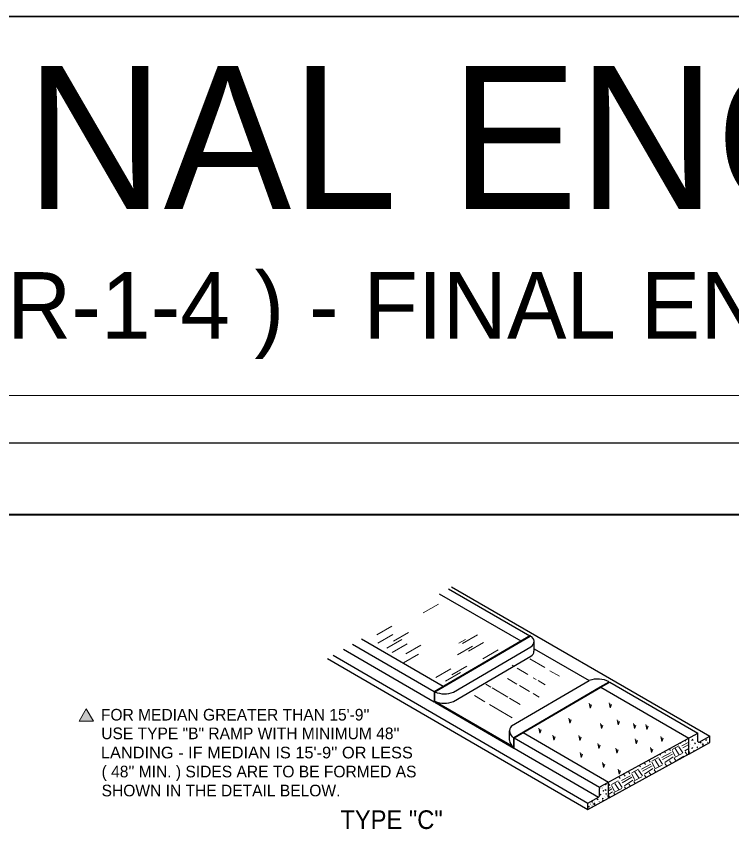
# Model space of a CAD drawing. Extents: x 1190 to 1565, y -209 to 70.
# Drawn here: x 1393.2 to 1468.3, y -16.1 to 70.2 of the extents above; entities that cross this region are included whole.
import ezdxf
from ezdxf.enums import TextEntityAlignment as Align

# ---------------------------------------------------------------- set-up
doc = ezdxf.new("R2010")
doc.units = 0
doc.header["$LTSCALE"] = 0.49
doc.linetypes.add('LONG_DASHED', pattern=[7.5, 6, -1.5])
doc.layers.add('1', color=7, linetype='Continuous', lineweight=13)

msp = doc.modelspace()

# ---------------------------------------------------------------- hatches: boundary and pattern name
at = {"layer": '1'}
msp.add_hatch(color=256, dxfattribs=at).paths.add_polyline_path([(1400.5822, -2.5414), (1401.3217, -3.8223), (1399.8427, -3.8223)])

# ---------------------------------------------------------------- linework, layer by layer
for p, q in [((1197.6908, 30.387), (1557.7199, 30.387)), ((1435.9672, 7.5342), (1437.5687, 8.4692)), ((1431.0784, 5.2212), (1432.6799, 6.1561)), ((1431.1834, 4.3455), (1432.7849, 5.2804)), ((1432.8283, 4.5557), (1434.4299, 5.4907)), ((1440.0731, 4.3105), (1441.6747, 5.2454)), ((1432.1284, 3.8202), (1433.7299, 4.7551)), ((1439.7095, 4.3434), (1440.4147, 4.7551)), ((1440.7031, 3.5049), (1442.3047, 4.4399)), ((1432.6883, 3.3648), (1434.2899, 4.2997)), ((1434.1233, 3.2247), (1435.7249, 4.1597)), ((1439.5482, 3.1197), (1441.1497, 4.0547)), ((1442.2184, 2.7219), (1443.8199, 3.6568)), ((1433.8783, 2.2791), (1435.4799, 3.214)), ((1447.1725, 2.7182), (1448.7244, 1.7937)), ((1438.9532, 1.0182), (1440.5547, 1.9532)), ((1445.2999, 2.0573), (1445.4735, 1.9539)), ((1445.8337, 1.7393), (1446.9559, 1.0709)), ((1437.2732, 0.738), (1438.8747, 1.6729)), ((1438.2882, 0.3527), (1439.8897, 1.2877)), ((1449.2782, 1.4639), (1450.2632, 0.8772)), ((1442.5459, 0.0601), (1443.0627, -0.2477)), ((1444.8222, 0.6484), (1445.8057, 0.0626)), ((1447.5244, 0.7322), (1447.8287, 0.5511)), ((1448.0502, 0.4191), (1448.7707, -0.0101)), ((1437.1279, -1.8156), (1437.1279, -0.7162)), ((1437.1904, -1.8516), (1437.1904, -0.7525)), ((1443.2014, -0.3304), (1444.8361, -1.3041)), ((1446.0832, -0.1027), (1447.1361, -0.7298)), ((1441.3439, -1.1391), (1442.4382, -1.7908)), ((1445.0162, -1.4114), (1446.1384, -2.0798)), ((1447.4964, -0.9445), (1448.1315, -1.3228)), ((1442.9372, -2.0882), (1445.2924, -3.4911)), ((1453.5297, -2.4221), (1453.6347, -2.1068)), ((1455.6298, -2.3871), (1455.7347, -2.0718)), ((1451.3814, -4.0222), (1451.4864, -3.707)), ((1454.7364, -4.5817), (1454.8414, -4.2665)), ((1456.4863, -4.1964), (1456.5913, -3.8812)), ((1458.1836, -4.5587), (1458.2886, -4.2435)), ((1448.2616, -5.0721), (1448.3666, -4.7568)), ((1459.4688, -4.6591), (1459.5738, -4.3438)), ((1449.7039, -5.7941), (1449.8089, -5.4788)), ((1452.4532, -5.8407), (1452.5582, -5.5255)), ((1458.3763, -6.1928), (1458.4813, -5.8776)), ((1461.0535, -5.9247), (1461.1585, -5.6094)), ((1464.8, -5.3533), (1464.804, -5.3522)), ((1454.4568, -6.6801), (1454.5618, -6.3648)), ((1456.3463, -7.1736), (1456.4513, -6.8583)), ((1459.9862, -7.1035), (1460.0912, -6.7882)), ((1452.6014, -7.6288), (1452.7064, -7.3136)), ((1463.8572, -7.0571), (1463.865, -7.0544)), ((1454.9463, -8.6796), (1455.0513, -8.3643)), ((1456.5913, -9.3801), (1456.6963, -9.0648)), ((1455.3854, -11.7031), (1455.4006, -11.7131)), ((1455.3982, -11.5927), (1455.4006, -11.5943))]:
    msp.add_line(p, q, dxfattribs=at)
at = {"layer": '1', "lineweight": 40}
msp.add_line((1227.6928, 17.8859), (1552.7192, 17.8859), dxfattribs=at)
at = {"layer": '1', "lineweight": 25}
for p, q in [((1437.6561, 9.5299), (1446.2026, 4.5874)), ((1438.6053, 10.0784), (1447.1465, 5.1391)), ((1438.9357, 10.2692), (1466.0503, -5.4122)), ((1437.1279, -0.716), (1447.2392, 5.1932)), ((1429.4878, 4.8106), (1438.0624, -0.1698)), ((1437.1904, -0.7525), (1447.2094, 5.1028)), ((1447.6032, 3.5277), (1447.6032, 4.5177)), ((1427.5955, 3.7172), (1437.1279, -1.8156)), ((1428.5406, 4.2633), (1437.1279, -0.7162)), ((1439.1281, -0.7774), (1447.2609, 3.9757)), ((1447.6032, 3.7777), (1453.401, 0.4247)), ((1425.9189, 2.7485), (1453.2567, -13.1187)), ((1426.5011, 3.0849), (1453.2567, -12.4444)), ((1439.1305, -1.7659), (1447.2515, 2.9802)), ((1445.2525, -4.3375), (1453.4009, 0.4247)), ((1455.5513, 0.2717), (1464.8072, -5.0937)), ((1454.6134, -0.2765), (1463.8471, -5.6163)), ((1437.1928, -1.741), (1445.4648, -6.5422)), ((1437.1928, -1.8532), (1445.4648, -6.6545)), ((1445.0324, -5.8462), (1445.0324, -4.8631)), ((1446.4633, -5.0396), (1455.4298, -10.2438)), ((1454.5796, -10.7112), (1464.7921, -5.0926)), ((1464.8162, -5.9808), (1464.8162, -5.105)), ((1445.4648, -6.6545), (1445.4648, -5.5634)), ((1445.5161, -5.5932), (1454.4606, -10.7847)), ((1445.5161, -6.6842), (1445.5161, -5.5932)), ((1463.8471, -7.2961), (1463.8471, -5.6163)), ((1464.9289, -6.0287), (1466.0503, -5.4122)), ((1466.0503, -6.0847), (1466.0503, -5.4122)), ((1445.5161, -6.6842), (1454.3794, -11.8287)), ((1463.8471, -7.2962), (1466.0503, -6.0847)), ((1455.4763, -11.904), (1463.8813, -7.2831)), ((1455.4298, -11.9239), (1455.4298, -10.2438)), ((1454.4606, -11.6834), (1454.4606, -10.9142)), ((1453.2567, -12.4444), (1454.3781, -11.8279)), ((1453.2567, -13.1187), (1455.4298, -11.9239)), ((1453.2567, -13.1187), (1453.2567, -12.4444))]:
    msp.add_line(p, q, dxfattribs=at)
at = {"layer": '1', "linetype": 'LONG_DASHED'}
for p, q in [((1463.4616, -5.8246), (1463.5437, -5.9347)), ((1461.8005, -6.7385), (1461.9198, -6.9209)), ((1462.7971, -6.4144), (1462.1025, -6.8154)), ((1462.4372, -6.7197), (1462.8536, -7.3565)), ((1462.8238, -6.5452), (1463.2192, -7.1455)), ((1462.952, -6.105), (1463.0107, -6.1935)), ((1463.1374, -6.4128), (1463.8445, -6.0401)), ((1463.2274, -6.6533), (1463.8451, -6.2967)), ((1463.454, -6.9612), (1463.8458, -6.6911)), ((1460.6769, -7.6384), (1459.9824, -8.0394)), ((1460.8039, -7.2868), (1460.8907, -7.4176)), ((1461.0172, -7.6369), (1461.9888, -7.1247)), ((1461.1073, -7.8773), (1462.1308, -7.2864)), ((1461.311, -7.0078), (1461.4235, -7.1587)), ((1461.3338, -8.1852), (1462.2054, -7.5846)), ((1462.1082, -6.9096), (1462.4092, -7.5156)), ((1462.3264, -7.7096), (1462.5297, -8.0204)), ((1463.1671, -7.2242), (1462.3418, -7.652)), ((1463.3359, -7.5166), (1462.6414, -7.9176)), ((1463.4595, -7.0553), (1463.6802, -7.3878)), ((1458.6558, -8.4688), (1458.7706, -8.6416)), ((1458.8972, -8.8609), (1459.8687, -8.3488)), ((1458.9872, -9.1014), (1460.0107, -8.5105)), ((1459.1605, -8.1911), (1459.3034, -8.3827)), ((1459.6527, -7.9202), (1459.7997, -8.1449)), ((1459.9881, -8.1336), (1460.2892, -8.7396)), ((1461.047, -8.4482), (1460.2217, -8.876)), ((1460.317, -7.9437), (1460.7335, -8.5806)), ((1460.7037, -7.7692), (1461.099, -8.3695)), ((1461.3394, -8.2794), (1461.5317, -8.5691)), ((1461.8147, -8.005), (1462.0307, -8.2948)), ((1457.01, -9.3743), (1457.1833, -9.6067)), ((1457.505, -9.102), (1457.6796, -9.369)), ((1458.5568, -8.8625), (1457.8623, -9.2635)), ((1457.868, -9.3577), (1458.1691, -9.9637)), ((1458.1969, -9.1677), (1458.6134, -9.8046)), ((1458.5837, -8.9932), (1458.9789, -9.5936)), ((1459.2137, -9.4093), (1460.0853, -8.8086)), ((1459.6946, -9.2291), (1459.8797, -9.4773)), ((1460.2063, -8.9336), (1460.3815, -9.2015)), ((1456.4367, -10.0865), (1455.7422, -10.4875)), ((1456.4636, -10.2173), (1456.8588, -10.8176)), ((1456.5077, -9.6508), (1456.6504, -9.8657)), ((1456.7771, -10.085), (1457.7486, -9.5728)), ((1456.8671, -10.3254), (1457.8906, -9.7345)), ((1457.0937, -10.6333), (1457.9652, -10.0327)), ((1458.0863, -10.1577), (1458.2332, -10.3826)), ((1458.9269, -9.6723), (1458.1017, -10.1001)), ((1459.2193, -9.5034), (1459.3832, -9.7503)), ((1455.4298, -10.3946), (1455.5595, -10.593)), ((1455.4298, -10.9017), (1455.6285, -10.7969)), ((1455.4298, -11.1553), (1455.7705, -10.9586)), ((1455.7479, -10.5817), (1456.049, -11.1877)), ((1456.8068, -10.8963), (1455.9816, -11.3241)), ((1456.0768, -10.3918), (1456.4933, -11.0287)), ((1457.0992, -10.7275), (1457.2347, -10.9316)), ((1457.5745, -10.4531), (1457.7287, -10.6599)), ((1455.4298, -11.5429), (1455.8452, -11.2567)), ((1455.4543, -11.6772), (1455.5777, -11.8426)), ((1455.9661, -11.3817), (1456.0851, -11.5637))]:
    msp.add_line(p, q, dxfattribs=at)
at = {"layer": '1', "lineweight": 35}
msp.add_lwpolyline([(1190.3333, -208.5387), (1565.3459, -208.5387), (1565.3459, 70.1865), (1190.3333, 70.1865)], close=True, dxfattribs=at)
at = {"layer": '1', "lineweight": 25}
for points in [[(1212.6923, -194.6306), (1212.6923, 25.387), (1557.7199, 25.387)], [(1445.4648, -5.5634), (1454.562, -0.2468), (1455.4991, 0.3008)], [(1445.5161, -5.5932), (1454.6134, -0.2765), (1455.5513, 0.2717)]]:
    msp.add_lwpolyline(points, dxfattribs=at)
at = {"layer": '1'}
msp.add_lwpolyline([(1400.5822, -2.5414), (1401.3217, -3.8223), (1399.8427, -3.8223)], close=True, dxfattribs=at)
for points in [[(1453.3898, -1.9317), (1453.4947, -2.4571), (1453.4947, -2.0368)], [(1455.4897, -1.8967), (1455.5947, -2.4221), (1455.5947, -2.0017)], [(1451.2414, -3.5318), (1451.3464, -4.0572), (1451.3464, -3.6369)], [(1454.5964, -4.0913), (1454.7014, -4.6167), (1454.7014, -4.1964)], [(1456.3463, -3.7061), (1456.4513, -4.2314), (1456.4513, -3.8111)], [(1458.0436, -4.0684), (1458.1486, -4.5938), (1458.1486, -4.1734)], [(1459.3287, -4.1687), (1459.4337, -4.6941), (1459.4337, -4.2737)], [(1448.1216, -4.5817), (1448.2266, -5.1071), (1448.2266, -4.6867)], [(1449.5639, -5.3037), (1449.6689, -5.8291), (1449.6689, -5.4087)], [(1452.3132, -5.3503), (1452.4182, -5.8758), (1452.4182, -5.4554)], [(1458.2362, -5.7025), (1458.3412, -6.2278), (1458.3412, -5.8076)], [(1460.9135, -5.4343), (1461.0185, -5.9597), (1461.0185, -5.5394)], [(1464.2127, -5.7657), (1464.1827, -5.8694), (1464.3128, -5.8267), (1464.2669, -5.7596), (1464.2186, -5.7694)], [(1464.2392, -5.6312), (1464.2538, -5.6272), (1464.2544, -5.6273)], [(1464.5074, -5.2745), (1464.5026, -5.2912), (1464.6327, -5.2484), (1464.6118, -5.2177)], [(1464.7116, -5.4699), (1464.7007, -5.4804), (1464.7006, -5.481)], [(1464.804, -5.7862), (1464.8022, -5.8016), (1464.804, -5.8048)], [(1465.6636, -5.7749), (1465.6335, -5.8788), (1465.7327, -5.8461)], [(1465.7386, -5.8243), (1465.7129, -5.7869), (1465.6645, -5.7968)], [(1454.3168, -6.1897), (1454.4218, -6.7151), (1454.4218, -6.2947)], [(1456.2063, -6.6832), (1456.3113, -7.2086), (1456.3113, -6.7882)], [(1459.8462, -6.6131), (1459.9512, -7.1385), (1459.9512, -6.7182)], [(1463.8584, -6.8987), (1463.8705, -6.8953), (1463.871, -6.8955)], [(1463.9305, -6.5125), (1463.9451, -6.5084), (1463.9457, -6.5086)], [(1463.9946, -6.2662), (1464.0054, -6.2557), (1464.0055, -6.2551)], [(1464.2058, -6.6165), (1464.1757, -6.7203), (1464.275, -6.6877)], [(1464.2808, -6.6659), (1464.2552, -6.6286), (1464.2068, -6.6384)], [(1464.3508, -6.3538), (1464.3654, -6.3498), (1464.366, -6.3499)], [(1464.3739, -6.91), (1464.3847, -6.8994), (1464.3849, -6.8988)], [(1464.5466, -6.1913), (1464.5453, -6.1704), (1464.5457, -6.1522), (1464.5406, -6.1372), (1464.5328, -6.1237), (1464.5146, -6.1233), (1464.5058, -6.1392), (1464.5108, -6.1543), (1464.5063, -6.1713), (1464.5002, -6.1857), (1464.4983, -6.2012), (1464.5061, -6.2147), (1464.5227, -6.2123), (1464.5347, -6.2018)], [(1464.7864, -6.6147), (1464.7852, -6.5938), (1464.7855, -6.5756), (1464.7805, -6.5605), (1464.7727, -6.547), (1464.7544, -6.5467), (1464.7457, -6.5626), (1464.7507, -6.5777), (1464.7462, -6.5947), (1464.74, -6.6091), (1464.7382, -6.6245), (1464.746, -6.6381), (1464.7626, -6.6357), (1464.7745, -6.6251)], [(1464.832, -6.0842), (1464.8374, -6.0788), (1464.8375, -6.0786)], [(1464.9089, -6.3362), (1464.9197, -6.3256), (1464.9198, -6.325)], [(1465.0986, -6.0631), (1465.1161, -6.0747), (1465.132, -6.0834), (1465.1425, -6.0953), (1465.1503, -6.1089), (1465.1415, -6.1248), (1465.1233, -6.1245), (1465.1128, -6.1126), (1465.0957, -6.108), (1465.0802, -6.1061), (1465.0659, -6.1), (1465.0582, -6.0865), (1465.0685, -6.0732), (1465.0835, -6.0682)], [(1465.0729, -6.5061), (1465.0875, -6.502), (1465.0881, -6.5022)], [(1465.1828, -6.2861), (1465.1974, -6.282), (1465.1979, -6.2822)], [(1465.3251, -6.3181), (1465.3426, -6.3297), (1465.3585, -6.3384), (1465.369, -6.3503), (1465.3768, -6.3639), (1465.368, -6.3798), (1465.3498, -6.3795), (1465.3392, -6.3676), (1465.3222, -6.363), (1465.3067, -6.3611), (1465.2924, -6.355), (1465.2847, -6.3415), (1465.295, -6.3282), (1465.31, -6.3232)], [(1465.3378, -6.2077), (1465.3552, -6.2192), (1465.3712, -6.2281), (1465.3818, -6.24), (1465.3895, -6.2535), (1465.3807, -6.2694), (1465.3625, -6.2691), (1465.352, -6.2572), (1465.3349, -6.2527), (1465.3194, -6.2508), (1465.3051, -6.2446), (1465.2973, -6.2311), (1465.3077, -6.2179), (1465.3228, -6.2128)], [(1465.3137, -6.0577), (1465.3283, -6.0537), (1465.3287, -6.0538)], [(1465.8317, -6.0683), (1465.8425, -6.0578), (1465.8427, -6.0572)], [(1452.4614, -7.1385), (1452.5664, -7.6638), (1452.5664, -7.2436)], [(1463.8673, -7.1597), (1463.8848, -7.1712), (1463.9008, -7.1801), (1463.9112, -7.192), (1463.9191, -7.2056), (1463.9102, -7.2214), (1463.8921, -7.2212), (1463.8815, -7.2092), (1463.8645, -7.2047), (1463.8561, -7.2037)], [(1463.8801, -7.0493), (1463.8975, -7.0609), (1463.9134, -7.0697), (1463.924, -7.0816), (1463.9317, -7.0952), (1463.9229, -7.1111), (1463.9047, -7.1107), (1463.8943, -7.0988), (1463.8772, -7.0942), (1463.8617, -7.0923), (1463.8569, -7.0903)], [(1454.8063, -8.1892), (1454.9113, -8.7146), (1454.9113, -8.2943)], [(1456.4513, -8.8897), (1456.5563, -9.4151), (1456.5563, -8.9948)], [(1454.7719, -10.8549), (1454.7611, -10.8654), (1454.7609, -10.866)], [(1454.8603, -10.7383), (1454.8749, -10.7342), (1454.8755, -10.7344)], [(1454.9108, -11.1768), (1454.9096, -11.1558), (1454.9098, -11.1377), (1454.9047, -11.1226), (1454.8969, -11.1091), (1454.8787, -11.1088), (1454.8699, -11.1247), (1454.875, -11.1398), (1454.8705, -11.1567), (1454.8643, -11.1712), (1454.8625, -11.1866), (1454.8702, -11.2002), (1454.8869, -11.1977), (1454.8989, -11.1872)], [(1455.0867, -11.0275), (1455.0567, -11.1313), (1455.1868, -11.0886), (1455.1408, -11.0214), (1455.0926, -11.0313)], [(1455.1613, -10.5143), (1455.1601, -10.4934), (1455.1604, -10.4752), (1455.1553, -10.4602), (1455.1475, -10.4467), (1455.1293, -10.4463), (1455.1205, -10.4622), (1455.1256, -10.4773), (1455.121, -10.4943), (1455.1149, -10.5087), (1455.113, -10.5242), (1455.1208, -10.5377), (1455.1374, -10.5352), (1455.1494, -10.5248)], [(1454.2662, -12.0015), (1454.2361, -12.1053), (1454.3353, -12.0727)], [(1454.3412, -12.0509), (1454.3155, -12.0136), (1454.2671, -12.0234)], [(1454.6069, -11.5763), (1454.6057, -11.5554), (1454.606, -11.5373), (1454.6009, -11.5222), (1454.5932, -11.5087), (1454.5749, -11.5083), (1454.5661, -11.5243), (1454.5712, -11.5393), (1454.5667, -11.5563), (1454.5605, -11.5708), (1454.5587, -11.5862), (1454.5664, -11.5998), (1454.5831, -11.5973), (1454.595, -11.5868)], [(1454.8467, -11.9997), (1454.8456, -11.9787), (1454.8458, -11.9606), (1454.8408, -11.9455), (1454.833, -11.932), (1454.8148, -11.9317), (1454.806, -11.9476), (1454.811, -11.9627), (1454.8065, -11.9797), (1454.8003, -11.9941), (1454.7985, -12.0095), (1454.8063, -12.0231), (1454.8229, -12.0207), (1454.8348, -12.0101)], [(1454.8923, -11.4692), (1454.8977, -11.4638), (1454.8978, -11.4636)], [(1454.9692, -11.7212), (1454.98, -11.7106), (1454.9802, -11.71)], [(1455.1589, -11.4481), (1455.1764, -11.4597), (1455.1923, -11.4684), (1455.2028, -11.4803), (1455.2107, -11.4939), (1455.2018, -11.5098), (1455.1837, -11.5095), (1455.1731, -11.4976), (1455.1561, -11.493), (1455.1406, -11.4911), (1455.1263, -11.485), (1455.1185, -11.4715), (1455.1288, -11.4582), (1455.1438, -11.4532)], [(1455.1332, -11.8911), (1455.1478, -11.887), (1455.1484, -11.8872)], [(1455.2432, -11.6711), (1455.2577, -11.667), (1455.2582, -11.6672)], [(1455.4006, -11.7538), (1455.3996, -11.7526), (1455.3826, -11.748), (1455.3671, -11.7461), (1455.3528, -11.74), (1455.345, -11.7265), (1455.3553, -11.7133), (1455.3703, -11.7082)], [(1455.4006, -11.6391), (1455.3953, -11.6377), (1455.3798, -11.6357), (1455.3654, -11.6296), (1455.3577, -11.6161), (1455.3681, -11.6029), (1455.3831, -11.5978)], [(1455.374, -11.4428), (1455.3886, -11.4387), (1455.3891, -11.4388)], [(1453.389, -12.8412), (1453.3878, -12.8203), (1453.3881, -12.8022), (1453.3831, -12.7871), (1453.3753, -12.7737), (1453.357, -12.7732), (1453.3483, -12.7892), (1453.3532, -12.8042), (1453.3487, -12.8213), (1453.3426, -12.8357), (1453.3407, -12.8512), (1453.3486, -12.8647), (1453.3652, -12.8623), (1453.3771, -12.8517)], [(1453.5115, -12.5628), (1453.5222, -12.5522), (1453.5224, -12.5517)], [(1453.7012, -12.2897), (1453.7187, -12.3012), (1453.7346, -12.3101), (1453.7451, -12.322), (1453.7529, -12.3356), (1453.7441, -12.3514), (1453.7259, -12.3512), (1453.7153, -12.3392), (1453.6983, -12.3347), (1453.6828, -12.3327), (1453.6685, -12.3267), (1453.6608, -12.3132), (1453.6711, -12.2999), (1453.6861, -12.2948)], [(1453.6755, -12.7327), (1453.6901, -12.7286), (1453.6907, -12.7288)], [(1453.7854, -12.5127), (1453.8, -12.5087), (1453.8005, -12.5088)], [(1453.9277, -12.5447), (1453.9452, -12.5563), (1453.9611, -12.5651), (1453.9716, -12.577), (1453.9794, -12.5906), (1453.9706, -12.6064), (1453.9524, -12.6062), (1453.9418, -12.5942), (1453.9248, -12.5897), (1453.9093, -12.5877), (1453.895, -12.5816), (1453.8872, -12.5682), (1453.8976, -12.5549), (1453.9126, -12.5498)], [(1453.9404, -12.4343), (1453.9578, -12.4459), (1453.9737, -12.4547), (1453.9843, -12.4666), (1453.9921, -12.4802), (1453.9832, -12.4961), (1453.9651, -12.4957), (1453.9546, -12.4838), (1453.9375, -12.4793), (1453.922, -12.4773), (1453.9077, -12.4712), (1453.8999, -12.4577), (1453.9103, -12.4445), (1453.9253, -12.4394)], [(1453.9162, -12.2844), (1453.9308, -12.2803), (1453.9313, -12.2805)], [(1454.4343, -12.295), (1454.4451, -12.2844), (1454.4452, -12.2838)], [(1454.8605, -12.2122), (1454.8586, -12.2101), (1454.8416, -12.2056), (1454.8261, -12.2037), (1454.8117, -12.1975), (1454.804, -12.184), (1454.8143, -12.1708), (1454.8293, -12.1657)], [(1454.8444, -12.1607), (1454.8619, -12.1722), (1454.8778, -12.181), (1454.8883, -12.1929), (1454.89, -12.1958)], [(1453.3691, -13.0453), (1453.3683, -13.0452), (1453.354, -13.0392), (1453.3463, -13.0257), (1453.3566, -13.0124), (1453.3716, -13.0073)], [(1453.3867, -13.0023), (1453.4042, -13.0138), (1453.4149, -13.0198)]]:
    msp.add_lwpolyline(points, dxfattribs=at)
at = {"layer": '1', "linetype": 'LONG_DASHED'}
msp.add_lwpolyline([(1461.2158, -8.7407), (1461.1443, -8.7821), (1461.1439, -8.7822), (1461.1435, -8.7825)], dxfattribs=at)
at = {"layer": '1', "lineweight": 25}
for centre, radius, start, end in [((1446.9807, 4.5276), 0.619, 296.91747, 68.31455), ((1446.9785, 3.5396), 0.619, 296.91747, 358.03636), ((1454.3123, -1.9704), 2.5626, 62.41178, 110.83289), ((1438.1877, 1.4525), 2.42, 245.6625, 292.86579), ((1438.1901, 0.464), 2.42, 245.6625, 292.86579), ((1445.8008, -4.8737), 0.7672, 136.2398, 244.02985), ((1464.7984, -5.1101), 0.0186, 16.04802, 109.75988), ((1445.8008, -5.8524), 0.7672, 180.77559, 244.02985), ((1464.8906, -5.9623), 0.0767, 196.41053, 295.86338), ((1454.2056, -11.6357), 0.2583, 311.1592, 350.38927)]:
    msp.add_arc(centre, radius, start, end, dxfattribs=at)
msp.add_ellipse((1454.7025, -10.9199), major_axis=(0.028, -0.2408), ratio=0.998308, start_param=3.560439, end_param=4.573058, dxfattribs=at)

# ---------------------------------------------------------------- texts
at = {"layer": '1'}
for s, height, p in [('1988/96 SPECS - FINAL ENGLISH', 15, (1369.6924, 49.975)), ('( pg. 98 ) WHEELCHAIR RAMP - ( WCR-1-4 ) - FINAL ENGLISH ( 3/11/97 )', 7, (1387.8384, 36.326))]:
    msp.add_text(s, height=height, dxfattribs=at).set_placement(p, align=Align.CENTER)
for s, p in [("FOR MEDIAN GREATER THAN 15'-9''", (1402.1179, -3.7693)), ('USE TYPE "B" RAMP WITH MINIMUM 48\'\'', (1402.1527, -5.7282)), ("( 48'' MIN. ) SIDES ARE TO BE FORMED AS ", (1402.1898, -9.7377)), ('SHOWN IN THE DETAIL BELOW.', (1402.1898, -11.7327))]:
    msp.add_text(s, height=1.223, dxfattribs=at).set_placement(p)
for s, height, width, p in [("LANDING - IF MEDIAN IS 15'-9'' OR LESS", 1.223, 1.05, (1402.1163, -7.7438)), ('TYPE "C"', 1.957, 0.95, (1427.2707, -15.1582))]:
    msp.add_text(s, height=height, dxfattribs=dict(at, width=width)).set_placement(p)

doc.saveas('drawing.dxf')
